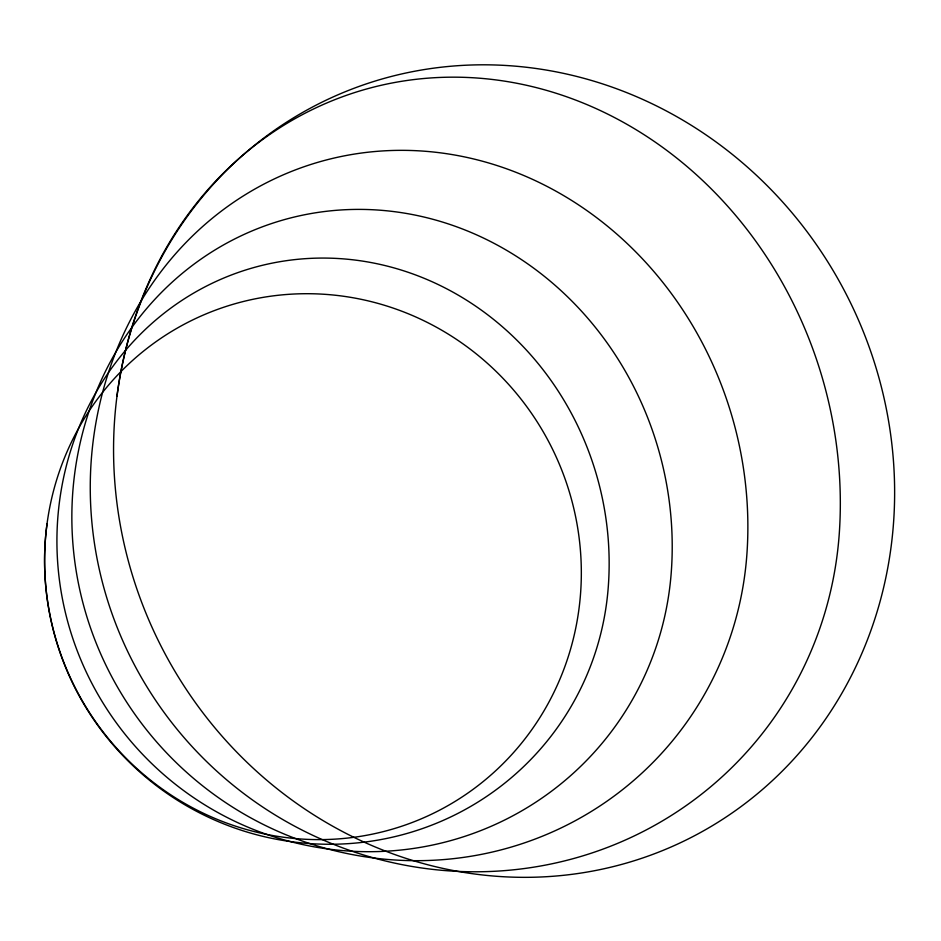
<?xml version="1.0" encoding="UTF-8"?>
<svg xmlns="http://www.w3.org/2000/svg" width="941" height="941" viewBox="0 0 941 941"><rect width="100%" height="100%" fill="white"/><g stroke="black" fill="none" stroke-linecap="round" stroke-linejoin="round"><path stroke-width="1.41" d="M47.05 523.714A283.029 279.912 30.5 0 0 296.603 842.348A283.029 279.912 30.5 0 0 608.098 589.172A296.015 274.748 75.4 0 0 364.438 261.398A296.015 274.748 75.4 0 0 59.589 500.847A309.201 304.649 36.6 0 0 332.549 849.558A309.201 304.649 36.6 0 0 671.204 573.081A324.904 298.25 74.6 0 0 405.348 213.278A324.904 298.25 74.6 0 0 74.739 473.205A340.783 334.079 40.7 0 0 375.965 858.263A340.783 334.079 40.7 0 0 746.931 553.767A360.074 326.08 73.8 0 0 454.456 154.971A360.074 326.08 73.8 0 0 93.406 439.141A379.623 369.731 43.5 0 0 429.449 869.002A379.623 369.731 43.5 0 0 839.501 530.159A403.842 359.509 73.1 0 0 514.515 82.832A403.842 359.509 73.1 0 0 116.99 396.102M45.168 542.628A274.466 266.809 63.4 0 0 431.625 814.153A274.466 266.809 63.4 0 0 462.078 343.218A274.466 266.809 63.4 0 0 45.168 542.628M130.129 333.596A411.405 385.14 63.4 0 0 593.583 870.895A411.405 385.14 63.4 0 0 788.546 208.702A411.405 385.14 63.4 0 0 130.129 333.596"/></g></svg>
